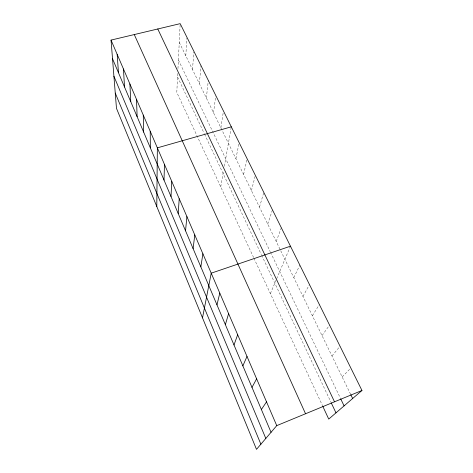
<?xml version="1.0" encoding="UTF-8"?>
<svg xmlns="http://www.w3.org/2000/svg" width="473" height="473" viewBox="0 0 473 473"><rect width="100%" height="100%" fill="white"/><g stroke="black" fill="none" stroke-linecap="round" stroke-linejoin="round"><path stroke-width="0.35" stroke-dasharray="2.37 1.77" d="M177.73 73.481L176.801 92.377L253.593 257.501M177.966 68.615L180.183 23.65M185.8 55.796L186.924 38.053M192.493 69.543L193.859 52.095M199.34 83.609L201.037 65.729M206.352 98.006L208.327 80.44M213.53 112.745L215.7 96.238M220.879 127.84L223.351 111.681M220.743 186.87L223.605 170.611M224.368 166.26L231.309 126.823M235.897 158.686L239.125 142.598M243.565 174.436L246.977 159.484M251.423 190.578L255.184 176.051M259.482 207.121L263.591 193.079M267.736 224.084L272.448 209.841M276.208 241.478L281.334 227.773M270.385 293.609L276.415 279.366M276.681 278.733L290.457 246.191M293.816 277.639L299.835 265.111M302.968 296.441L309.472 284.551M312.369 315.751L319.376 304.547M322.03 335.588L329.569 325.111M331.957 355.974L340.052 346.266M342.162 376.934L350.848 368.047M179.261 42.363L280.394 250.075M280.714 250.731L350.428 393.92M178.392 59.988L270.195 251.642M270.503 252.292L340.347 398.106M177.558 76.957L204.23 133.51M204.531 134.149L261.333 254.592M261.64 255.249L330.952 402.216M253.895 258.152L322.562 405.81"/><path stroke-width="0.71" d="M156.788 206.524L157.355 147.854L231.309 126.823M164.025 180.089L164.456 164.379M171.019 196.573L171.74 181.33M178.191 213.477L179.22 198.731M185.546 230.812L186.9 216.593M193.096 248.603L194.787 234.945M200.848 266.861L202.893 253.8M202.509 317.862L211.224 273.181L290.457 246.191M216.971 304.86L219.791 293.112M225.367 324.644L228.601 313.617M233.993 344.977L237.671 334.713M242.868 365.883L247.007 356.435M251.991 387.387L256.62 378.814M261.38 409.523L266.53 401.867M361.963 390.479L276.746 425.635L256.496 449.35L116.476 108.341L111.037 40.093L180.183 23.65L361.963 390.479L328.741 419.09L322.87 406.473M350.747 394.571L352.657 398.491M340.661 398.757L344.072 405.881M157.775 28.977L334.512 401.802M331.266 402.884L335.972 412.864M134.273 34.57L305.546 413.757M111.037 40.093L276.746 425.635M112.521 58.723L271.053 432.304M113.916 76.236L265.814 438.436M115.258 93.069L260.883 444.212M117.174 54.365L118.457 72.706M123.459 68.987L124.529 87.02M129.904 83.975L130.755 101.683M136.508 99.342L137.123 116.695M143.278 115.105L143.65 132.079M150.225 131.269L150.343 147.842"/></g></svg>
